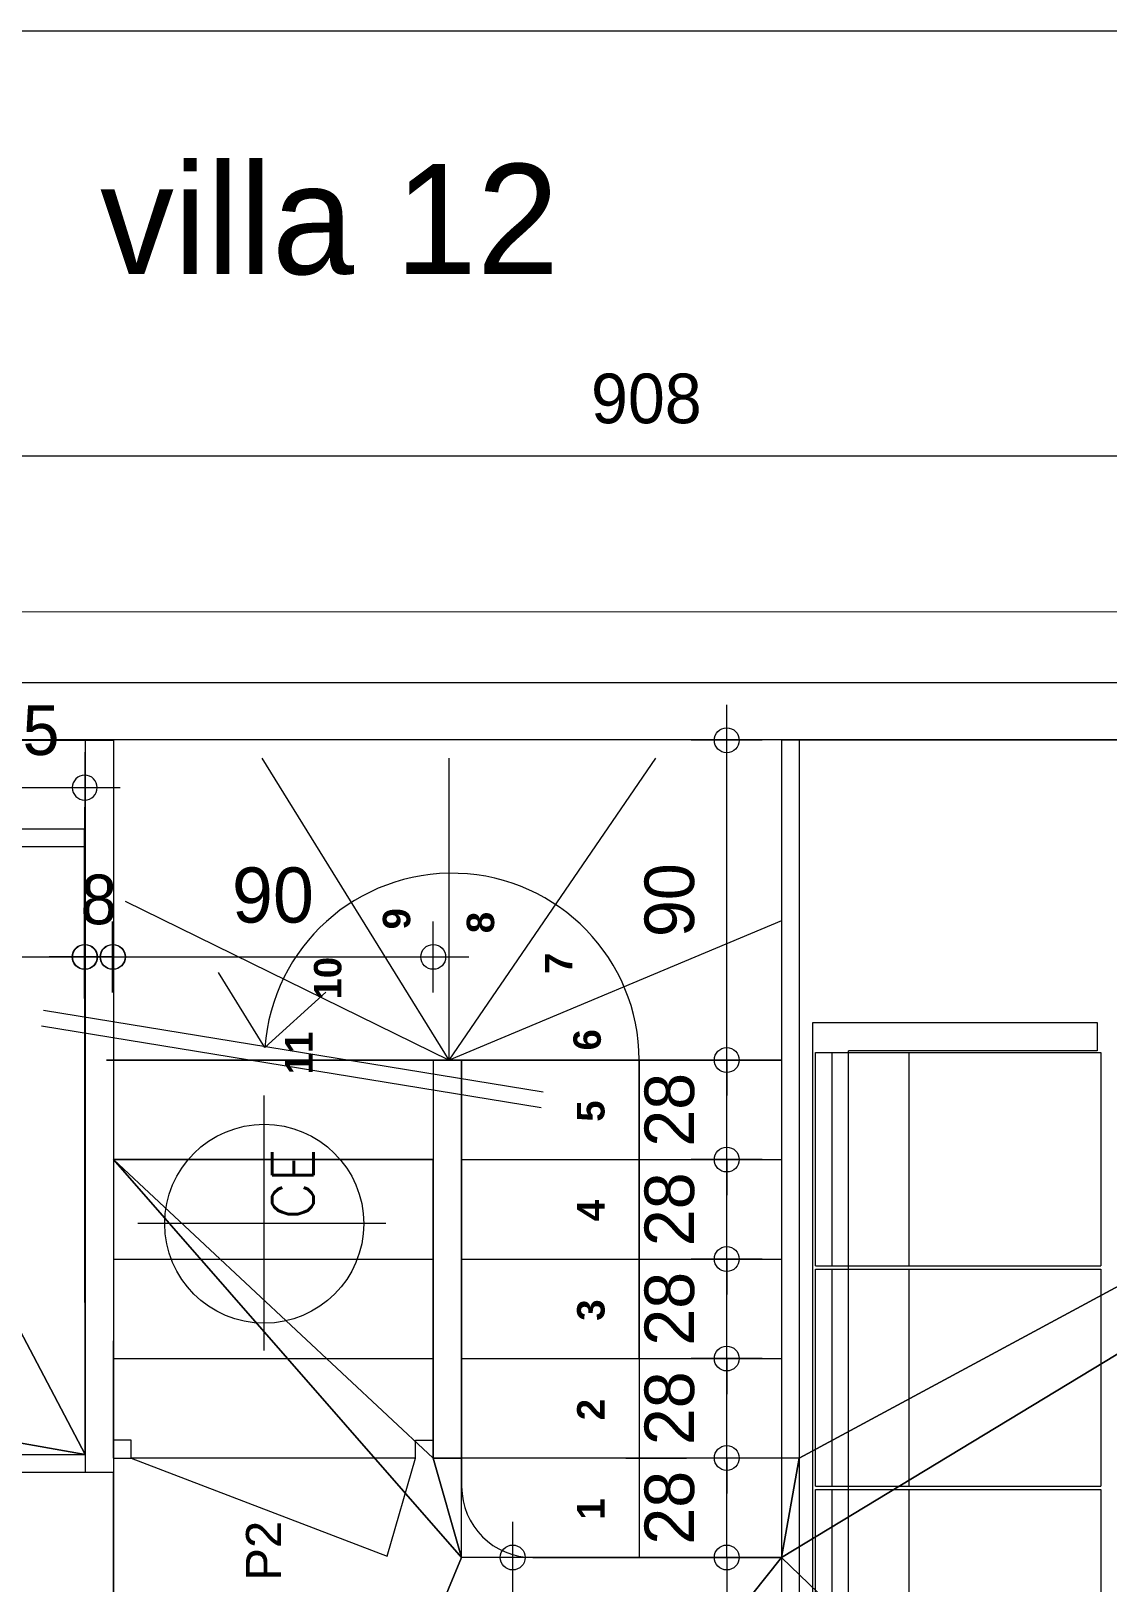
# Model space of a CAD drawing. Header units: metres. Extents: x -30.4 to 29.6, y -50.6 to 0.4.
# Drawn here: x -8.191 to -5.159, y -12.995 to -8.627 of the extents above; entities that cross this region are included whole.
import ezdxf
from ezdxf.enums import TextEntityAlignment as Align
from ezdxf.lldxf.tags import DXFTag

# ---------------------------------------------------------------- set-up
doc = ezdxf.new("R2010")
doc.units = ezdxf.units.M
doc.header["$MEASUREMENT"] = 0
doc.layers.add('Calque commun', color=7, linetype='Continuous')
doc.layers.add('Textes', color=7, linetype='Continuous')
doc.styles.add('Arial12', font='arialbd.ttf', dxfattribs={"height": 0.077267})
doc.styles.add('Arial4', font='arial.ttf', dxfattribs={"height": 0.098961})
doc.styles.add('Century Gothic', font='GOTHIC.TTF', dxfattribs={"height": 0.139636})
doc.styles.add('Century Gothic Gras', font='txt.shx', dxfattribs={"height": 0.116336})
doc.styles.add('Century Gothic12', font='GOTHIC.TTF', dxfattribs={"height": 0.310302})
doc.styles.add('Century Gothic19', font='GOTHIC.TTF', dxfattribs={"height": 0.155151})
tags = doc.linetypes.add('DASHDOT2', pattern=[0.5, 0.25, -0.125, 0, -0.125]).pattern_tags.tags
tags[10:11] = [DXFTag(74, 4), DXFTag(75, 0), DXFTag(340, '0'), DXFTag(46, 1.0), DXFTag(50, 0.0), DXFTag(44, 0.0), DXFTag(45, 0.0)]
tags[8:9] = [DXFTag(74, 4), DXFTag(75, 0), DXFTag(340, '0'), DXFTag(46, 1.0), DXFTag(50, 0.0), DXFTag(44, 0.0), DXFTag(45, 0.0)]
tags[6:7] = [DXFTag(74, 4), DXFTag(75, 0), DXFTag(340, '0'), DXFTag(46, 1.0), DXFTag(50, 0.0), DXFTag(44, 0.0), DXFTag(45, 0.0)]
tags[4:5] = [DXFTag(74, 4), DXFTag(75, 0), DXFTag(340, '0'), DXFTag(46, 1.0), DXFTag(50, 0.0), DXFTag(44, 0.0), DXFTag(45, 0.0)]
tags = doc.linetypes.add('DOT2', pattern=[0.125, 0, -0.125]).pattern_tags.tags
tags[6:7] = [DXFTag(74, 4), DXFTag(75, 0), DXFTag(340, '0'), DXFTag(46, 1.0), DXFTag(50, 0.0), DXFTag(44, 0.0), DXFTag(45, 0.0)]
tags[4:5] = [DXFTag(74, 4), DXFTag(75, 0), DXFTag(340, '0'), DXFTag(46, 1.0), DXFTag(50, 0.0), DXFTag(44, 0.0), DXFTag(45, 0.0)]
tags = doc.linetypes.add('HIDDEN', pattern=[0.375, 0.25, -0.125]).pattern_tags.tags
tags[6:7] = [DXFTag(74, 4), DXFTag(75, 0), DXFTag(340, '0'), DXFTag(46, 1.0), DXFTag(50, 0.0), DXFTag(44, 0.0), DXFTag(45, 0.0)]
tags[4:5] = [DXFTag(74, 4), DXFTag(75, 0), DXFTag(340, '0'), DXFTag(46, 1.0), DXFTag(50, 0.0), DXFTag(44, 0.0), DXFTag(45, 0.0)]
tags = doc.linetypes.add('HIDDEN2', pattern=[0.1875, 0.125, -0.0625]).pattern_tags.tags
tags[6:7] = [DXFTag(74, 4), DXFTag(75, 0), DXFTag(340, '0'), DXFTag(46, 1.0), DXFTag(50, 0.0), DXFTag(44, 0.0), DXFTag(45, 0.0)]
tags[4:5] = [DXFTag(74, 4), DXFTag(75, 0), DXFTag(340, '0'), DXFTag(46, 1.0), DXFTag(50, 0.0), DXFTag(44, 0.0), DXFTag(45, 0.0)]
tags = doc.linetypes.add('HIDDENX2', pattern=[0.75, 0.5, -0.25]).pattern_tags.tags
tags[6:7] = [DXFTag(74, 4), DXFTag(75, 0), DXFTag(340, '0'), DXFTag(46, 1.0), DXFTag(50, 0.0), DXFTag(44, 0.0), DXFTag(45, 0.0)]
tags[4:5] = [DXFTag(74, 4), DXFTag(75, 0), DXFTag(340, '0'), DXFTag(46, 1.0), DXFTag(50, 0.0), DXFTag(44, 0.0), DXFTag(45, 0.0)]

# ---------------------------------------------------------------- blocks, each defined once
blk = doc.blocks.new('DimLine34477')
at = {"layer": 'Calque commun', "color": 5, "linetype": 'Continuous', "lineweight": 9}
blk.add_line((-10.9988, -9.8232), (-1.9189, -9.8232), dxfattribs=at)
at = {"layer": 'Calque commun', "color": 5, "linetype": 'Continuous', "lineweight": 9, "style": 'Century Gothic'}
blk.add_text('908', height=0.13964, rotation=0, dxfattribs=at).set_placement((-6.4588, -9.7732), align=Align.BOTTOM_CENTER)
blk = doc.blocks.new('Block47990')
at = {"layer": 'Calque commun', "color": 7, "linetype": 'Continuous', "lineweight": 18}
for p, q in [((-10.9988, -10.2605), (-1.9189, -10.2625)), ((-10.7988, -10.4605), (-2.1189, -10.4625))]:
    blk.add_line(p, q, dxfattribs=at)
at = {"layer": 'Calque commun', "color": 7, "linetype": 'Continuous', "lineweight": 9}
blk.add_line((-10.6388, -10.6205), (-2.2789, -10.6225), dxfattribs=at)
blk = doc.blocks.new('ce3')
at = {"layer": 'Calque commun', "color": 6, "linetype": 'Continuous', "lineweight": 9}
for p, q in [((0.0007, 0.3427), (0.0007, -0.3562)), ((-0.3566, -0.0007), (0.3605, -0.0007))]:
    blk.add_line(p, q, dxfattribs=at)
blk.add_arc((0, 0), 0.28, 0, 359.9994, dxfattribs=at)
at = {"layer": 'Calque commun', "color": 6, "linetype": 'ByBlock', "lineweight": -2, "style": 'Century Gothic Gras'}
blk.add_text('CE', height=0.11634, rotation=359.9993, dxfattribs=at).set_placement((0.0123, -0.0123), align=Align.BOTTOM_LEFT)
blk = doc.blocks.new('sofa3-3')
at = {"layer": 'Calque commun', "color": 8, "linetype": 'ByBlock', "lineweight": 9}
for p, q in [((0, 0), (0, -0.8)), ((2, 0), (0, 0)), ((2, 0), (2, 0)), ((2, 0), (2, 0)), ((2, 0), (2, 0)), ((2, 0), (2, 0)), ((2, -0.8), (2, 0)), ((0.685, -0.0067), (0.085, -0.0067)), ((0.085, -0.0067), (0.085, -0.1)), ((0.685, -0.0067), (0.685, -0.1)), ((1.305, -0.0067), (0.695, -0.0067)), ((0.695, -0.0067), (0.695, -0.1)), ((1.305, -0.0067), (1.305, -0.1)), ((1.915, -0.0067), (1.315, -0.0067)), ((1.315, -0.0067), (1.315, -0.1)), ((1.915, -0.0067), (1.915, -0.1)), ((0.685, -0.054), (0.085, -0.054)), ((1.305, -0.054), (0.695, -0.054)), ((1.915, -0.054), (1.315, -0.054)), ((0.08, -0.1), (0.08, -0.1)), ((0.08, -0.1), (0.08, -0.1)), ((0.08, -0.1), (0.08, -0.1)), ((0.08, -0.1), (0.08, -0.1)), ((0.085, -0.1), (0.08, -0.1)), ((0.08, -0.74), (0.08, -0.1)), ((0.685, -0.1), (0.085, -0.1)), ((0.085, -0.1), (0.085, -0.14)), ((0.085, -0.11), (0.085, -0.11)), ((0.085, -0.11), (0.085, -0.11)), ((0.695, -0.1), (0.685, -0.1)), ((0.685, -0.1), (0.685, -0.14)), ((0.685, -0.11), (0.685, -0.11)), ((0.685, -0.11), (0.685, -0.11)), ((1.305, -0.1), (0.695, -0.1)), ((0.695, -0.1), (0.695, -0.14)), ((0.695, -0.11), (0.695, -0.11)), ((0.695, -0.11), (0.695, -0.11)), ((1.315, -0.1), (1.305, -0.1)), ((1.305, -0.1), (1.305, -0.14)), ((1.305, -0.11), (1.305, -0.11)), ((1.305, -0.11), (1.305, -0.11)), ((1.915, -0.1), (1.315, -0.1)), ((1.315, -0.1), (1.315, -0.14)), ((1.315, -0.11), (1.315, -0.11)), ((1.315, -0.11), (1.315, -0.11)), ((1.92, -0.1), (1.915, -0.1)), ((1.915, -0.1), (1.915, -0.14)), ((1.915, -0.11), (1.915, -0.11)), ((1.915, -0.11), (1.915, -0.11)), ((1.92, -0.1), (1.92, -0.1)), ((1.92, -0.1), (1.92, -0.1)), ((1.92, -0.1), (1.92, -0.1)), ((1.92, -0.1), (1.92, -0.1)), ((1.92, -0.1), (1.92, -0.74)), ((0.085, -0.14), (0.085, -0.81)), ((0.685, -0.14), (0.685, -0.81)), ((0.695, -0.14), (0.695, -0.81)), ((1.305, -0.14), (1.305, -0.81)), ((1.315, -0.14), (1.315, -0.81)), ((1.915, -0.14), (1.915, -0.81)), ((0.085, -0.27), (0.685, -0.27)), ((0.695, -0.27), (1.305, -0.27)), ((1.315, -0.27), (1.915, -0.27)), ((0.08, -0.76), (0.08, -0.74)), ((1.92, -0.74), (1.92, -0.76)), ((0.08, -0.8), (0.08, -0.76)), ((1.92, -0.76), (1.92, -0.8)), ((0, -0.8), (0, -0.8)), ((0, -0.8), (0, -0.8)), ((0, -0.8), (0.08, -0.8)), ((0.08, -0.8), (0.08, -0.8)), ((0.08, -0.8), (0.08, -0.8)), ((0.085, -0.81), (0.085, -0.81)), ((0.085, -0.81), (0.085, -0.81)), ((0.085, -0.81), (0.685, -0.81)), ((0.685, -0.81), (0.685, -0.81)), ((0.685, -0.81), (0.685, -0.81)), ((0.695, -0.81), (0.695, -0.81)), ((0.695, -0.81), (0.695, -0.81)), ((0.695, -0.81), (1.305, -0.81)), ((1.305, -0.81), (1.305, -0.81)), ((1.305, -0.81), (1.305, -0.81)), ((1.315, -0.81), (1.315, -0.81)), ((1.315, -0.81), (1.315, -0.81)), ((1.315, -0.81), (1.915, -0.81)), ((1.915, -0.81), (1.915, -0.81)), ((1.915, -0.81), (1.915, -0.81)), ((1.92, -0.8), (1.92, -0.8)), ((1.92, -0.8), (1.92, -0.8)), ((1.92, -0.8), (2, -0.8))]:
    blk.add_line(p, q, dxfattribs=at)
blk = doc.blocks.new('xmodule 12-3')
at = {"layer": 'Calque commun', "color": 5, "linetype": 'Continuous', "lineweight": 9}
blk.add_arc((0, 0), 0.5, 0, 359.99941, dxfattribs=at)
blk = doc.blocks.new('xmodule 12-4')
at = {"layer": 'Calque commun', "color": 5, "linetype": 'Continuous', "lineweight": 9}
blk.add_arc((0, 0), 0.5, 0, 359.99941, dxfattribs=at)
blk = doc.blocks.new('DimLine53356-3')
at = {"layer": 'Calque commun', "color": 5, "linetype": 'Continuous', "lineweight": 9}
for p, q in [((-6.2324, -10.4617), (-6.2324, -10.3617)), ((-6.1324, -10.4617), (-6.3324, -10.4617)), ((-6.2324, -11.3617), (-6.2324, -10.4617)), ((-6.1324, -11.3617), (-6.3324, -11.3617)), ((-6.2324, -11.3617), (-6.2324, -11.4617))]:
    blk.add_line(p, q, dxfattribs=at)
at = {"layer": 'Calque commun', "color": 5, "linetype": 'Continuous', "lineweight": 9, "extrusion": (0, 0, -1), "xscale": -0.07000000029802322, "yscale": -0.07000000029802322, "zscale": -0.07000000029802322, "rotation": 90.00000000000001}
for name, p in [('xmodule 12-4', (6.2324, -10.4617)), ('xmodule 12-3', (6.2324, -11.3617))]:
    blk.add_blockref(name, p, dxfattribs=at)
at = {"layer": 'Calque commun', "color": 5, "linetype": 'Continuous', "lineweight": 9, "style": 'Century Gothic'}
blk.add_text('90', height=0.13964, rotation=90, dxfattribs=at).set_placement((-6.2824, -10.9117), align=Align.BOTTOM_CENTER)
blk = doc.blocks.new('xmodule 12-5')
at = {"layer": 'Calque commun', "color": 5, "linetype": 'Continuous', "lineweight": 9}
blk.add_arc((0, 0), 0.5, 0, 359.99941, dxfattribs=at)
blk = doc.blocks.new('xmodule 12-6')
at = {"layer": 'Calque commun', "color": 5, "linetype": 'Continuous', "lineweight": 9}
blk.add_arc((0, 0), 0.5, 0, 359.99941, dxfattribs=at)
blk = doc.blocks.new('DimLine53364-3')
at = {"layer": 'Calque commun', "color": 5, "linetype": 'Continuous', "lineweight": 9}
for p, q in [((-6.2324, -11.3617), (-6.2324, -11.2617)), ((-6.1324, -11.3617), (-6.3324, -11.3617)), ((-6.2324, -11.6417), (-6.2324, -11.3617)), ((-6.1324, -11.6417), (-6.3324, -11.6417)), ((-6.2324, -11.6417), (-6.2324, -11.7417))]:
    blk.add_line(p, q, dxfattribs=at)
at = {"layer": 'Calque commun', "color": 5, "linetype": 'Continuous', "lineweight": 9, "extrusion": (0, 0, -1), "xscale": -0.07000000029802322, "yscale": -0.07000000029802322, "zscale": -0.07000000029802322, "rotation": 90.00000000000001}
for name, p in [('xmodule 12-6', (6.2324, -11.3617)), ('xmodule 12-5', (6.2324, -11.6417))]:
    blk.add_blockref(name, p, dxfattribs=at)
at = {"layer": 'Calque commun', "color": 5, "linetype": 'Continuous', "lineweight": 9, "style": 'Century Gothic'}
blk.add_text('28', height=0.13964, rotation=90, dxfattribs=at).set_placement((-6.2824, -11.5017), align=Align.BOTTOM_CENTER)
blk = doc.blocks.new('xmodule 12-7')
at = {"layer": 'Calque commun', "color": 5, "linetype": 'Continuous', "lineweight": 9}
blk.add_arc((0, 0), 0.5, 0, 359.99941, dxfattribs=at)
blk = doc.blocks.new('xmodule 12-8')
at = {"layer": 'Calque commun', "color": 5, "linetype": 'Continuous', "lineweight": 9}
blk.add_arc((0, 0), 0.5, 0, 359.99941, dxfattribs=at)
blk = doc.blocks.new('DimLine53372-3')
at = {"layer": 'Calque commun', "color": 5, "linetype": 'Continuous', "lineweight": 9}
for p, q in [((-6.2324, -11.6417), (-6.2324, -11.5417)), ((-6.1324, -11.6417), (-6.3324, -11.6417)), ((-6.2324, -11.9217), (-6.2324, -11.6417)), ((-6.1324, -11.9217), (-6.3324, -11.9217)), ((-6.2324, -11.9217), (-6.2324, -12.0217))]:
    blk.add_line(p, q, dxfattribs=at)
at = {"layer": 'Calque commun', "color": 5, "linetype": 'Continuous', "lineweight": 9, "extrusion": (0, 0, -1), "xscale": -0.07000000029802322, "yscale": -0.07000000029802322, "zscale": -0.07000000029802322, "rotation": 90.00000000000001}
for name, p in [('xmodule 12-8', (6.2324, -11.6417)), ('xmodule 12-7', (6.2324, -11.9217))]:
    blk.add_blockref(name, p, dxfattribs=at)
at = {"layer": 'Calque commun', "color": 5, "linetype": 'Continuous', "lineweight": 9, "style": 'Century Gothic'}
blk.add_text('28', height=0.13964, rotation=90, dxfattribs=at).set_placement((-6.2824, -11.7817), align=Align.BOTTOM_CENTER)
blk = doc.blocks.new('xmodule 12-9')
at = {"layer": 'Calque commun', "color": 5, "linetype": 'Continuous', "lineweight": 9}
blk.add_arc((0, 0), 0.5, 0, 359.99941, dxfattribs=at)
blk = doc.blocks.new('xmodule 12-10')
at = {"layer": 'Calque commun', "color": 5, "linetype": 'Continuous', "lineweight": 9}
blk.add_arc((0, 0), 0.5, 0, 359.99941, dxfattribs=at)
blk = doc.blocks.new('DimLine53380-3')
at = {"layer": 'Calque commun', "color": 5, "linetype": 'Continuous', "lineweight": 9}
for p, q in [((-6.2324, -11.9217), (-6.2324, -11.8217)), ((-6.1324, -11.9217), (-6.3324, -11.9217)), ((-6.2324, -12.2017), (-6.2324, -11.9217)), ((-6.1324, -12.2017), (-6.3324, -12.2017)), ((-6.2324, -12.2017), (-6.2324, -12.3017))]:
    blk.add_line(p, q, dxfattribs=at)
at = {"layer": 'Calque commun', "color": 5, "linetype": 'Continuous', "lineweight": 9, "extrusion": (0, 0, -1), "xscale": -0.07000000029802322, "yscale": -0.07000000029802322, "zscale": -0.07000000029802322, "rotation": 90.00000000000001}
for name, p in [('xmodule 12-10', (6.2324, -11.9217)), ('xmodule 12-9', (6.2324, -12.2017))]:
    blk.add_blockref(name, p, dxfattribs=at)
at = {"layer": 'Calque commun', "color": 5, "linetype": 'Continuous', "lineweight": 9, "style": 'Century Gothic'}
blk.add_text('28', height=0.13964, rotation=90, dxfattribs=at).set_placement((-6.2824, -12.0617), align=Align.BOTTOM_CENTER)
blk = doc.blocks.new('xmodule 12-11')
at = {"layer": 'Calque commun', "color": 5, "linetype": 'Continuous', "lineweight": 9}
blk.add_arc((0, 0), 0.5, 0, 359.99941, dxfattribs=at)
blk = doc.blocks.new('xmodule 12-12')
at = {"layer": 'Calque commun', "color": 5, "linetype": 'Continuous', "lineweight": 9}
blk.add_arc((0, 0), 0.5, 0, 359.99941, dxfattribs=at)
blk = doc.blocks.new('DimLine53388-3')
at = {"layer": 'Calque commun', "color": 5, "linetype": 'Continuous', "lineweight": 9}
for p, q in [((-6.835, -12.7617), (-6.835, -12.6617)), ((-6.735, -12.7617), (-6.935, -12.7617)), ((-6.8353, -16.4217), (-6.835, -12.7617)), ((-6.9353, -16.4217), (-6.7353, -16.4217)), ((-6.8353, -16.4217), (-6.8353, -16.5217))]:
    blk.add_line(p, q, dxfattribs=at)
at = {"layer": 'Calque commun', "color": 5, "linetype": 'Continuous', "lineweight": 9, "extrusion": (0, 0, -1), "xscale": -0.0700000005205329, "yscale": -0.0700000005205329, "zscale": -0.07000000029802322, "rotation": 90.00456838874398}
for name, p in [('xmodule 12-12', (6.835, -12.7617)), ('xmodule 12-11', (6.8353, -16.4217))]:
    blk.add_blockref(name, p, dxfattribs=at)
at = {"layer": 'Calque commun', "color": 5, "linetype": 'Continuous', "lineweight": 9, "style": 'Century Gothic'}
blk.add_text('366', height=0.13964, rotation=89.9954, dxfattribs=at).set_placement((-6.8851, -14.5917), align=Align.BOTTOM_CENTER)
blk = doc.blocks.new('xmodule 12-33')
at = {"layer": 'Calque commun', "color": 5, "linetype": 'Continuous', "lineweight": 9}
blk.add_arc((0, 0), 0.5, 0, 359.99941, dxfattribs=at)
blk = doc.blocks.new('xmodule 12-34')
at = {"layer": 'Calque commun', "color": 5, "linetype": 'Continuous', "lineweight": 9}
blk.add_arc((0, 0), 0.5, 0, 359.99941, dxfattribs=at)
blk = doc.blocks.new('DimLine53484-3')
at = {"layer": 'Calque commun', "color": 5, "linetype": 'Continuous', "lineweight": 9}
for p, q in [((-8.9388, -10.9713), (-8.9388, -11.1713)), ((-8.0388, -10.9713), (-8.0388, -11.1713)), ((-8.9388, -11.0713), (-9.0388, -11.0713)), ((-8.9388, -11.0713), (-8.0388, -11.0713)), ((-8.0388, -11.0713), (-7.9388, -11.0713))]:
    blk.add_line(p, q, dxfattribs=at)
at = {"layer": 'Calque commun', "color": 5, "linetype": 'Continuous', "lineweight": 9, "extrusion": (0, 0, -1), "xscale": -0.07000000029802322, "yscale": -0.07000000029802322, "zscale": -0.07000000029802322, "rotation": -180}
for name, p in [('xmodule 12-33', (8.9388, -11.0713)), ('xmodule 12-34', (8.0388, -11.0713))]:
    blk.add_blockref(name, p, dxfattribs=at)
at = {"layer": 'Calque commun', "color": 5, "linetype": 'Continuous', "lineweight": 9, "style": 'Century Gothic'}
blk.add_text('90', height=0.13964, dxfattribs=at).set_placement((-8.4888, -11.0213), align=Align.BOTTOM_CENTER)
blk = doc.blocks.new('xmodule 12-39')
at = {"layer": 'Calque commun', "color": 5, "linetype": 'Continuous', "lineweight": 9}
blk.add_arc((0, 0), 0.5, 0, 359.99941, dxfattribs=at)
blk = doc.blocks.new('xmodule 12-40')
at = {"layer": 'Calque commun', "color": 5, "linetype": 'Continuous', "lineweight": 9}
blk.add_arc((0, 0), 0.5, 0, 359.99941, dxfattribs=at)
blk = doc.blocks.new('DimLine53966-2')
at = {"layer": 'Calque commun', "color": 5, "linetype": 'Continuous', "lineweight": 9}
for p, q in [((-7.9614, -11.1713), (-7.9614, -10.9713)), ((-7.0588, -11.1713), (-7.0588, -10.9713)), ((-7.9614, -11.0713), (-8.0614, -11.0713)), ((-7.9614, -11.0713), (-7.0588, -11.0713)), ((-7.0588, -11.0713), (-6.9588, -11.0713))]:
    blk.add_line(p, q, dxfattribs=at)
at = {"layer": 'Calque commun', "color": 5, "linetype": 'Continuous', "lineweight": 9, "extrusion": (0, 0, -1), "xscale": -0.07000000029802322, "yscale": -0.07000000029802322, "zscale": -0.07000000029802322, "rotation": -180}
for name, p in [('xmodule 12-39', (7.9614, -11.0713)), ('xmodule 12-40', (7.0588, -11.0713))]:
    blk.add_blockref(name, p, dxfattribs=at)
at = {"layer": 'Calque commun', "color": 5, "linetype": 'Continuous', "lineweight": 9, "style": 'Century Gothic19'}
blk.add_text('90', height=0.15515, dxfattribs=at).set_placement((-7.5101, -11.0213), align=Align.BOTTOM_CENTER)
blk = doc.blocks.new('xmodule 12-45')
at = {"layer": 'Calque commun', "color": 5, "linetype": 'Continuous', "lineweight": 9}
blk.add_arc((0, 0), 0.5, 0, 359.99941, dxfattribs=at)
blk = doc.blocks.new('xmodule 12-46')
at = {"layer": 'Calque commun', "color": 5, "linetype": 'Continuous', "lineweight": 9}
blk.add_arc((0, 0), 0.5, 0, 359.99941, dxfattribs=at)
blk = doc.blocks.new('DimLine55987-3')
at = {"layer": 'Calque commun', "color": 5, "linetype": 'Continuous', "lineweight": 9}
for p, q in [((-6.2324, -12.2017), (-6.2324, -12.1017)), ((-6.1324, -12.2017), (-6.3324, -12.2017)), ((-6.2324, -12.4817), (-6.2324, -12.2017)), ((-6.1324, -12.4817), (-6.3324, -12.4817)), ((-6.2324, -12.4817), (-6.2324, -12.5817))]:
    blk.add_line(p, q, dxfattribs=at)
at = {"layer": 'Calque commun', "color": 5, "linetype": 'Continuous', "lineweight": 9, "extrusion": (0, 0, -1), "xscale": -0.07000000029802322, "yscale": -0.07000000029802322, "zscale": -0.07000000029802322, "rotation": 90.00000000000001}
for name, p in [('xmodule 12-46', (6.2324, -12.2017)), ('xmodule 12-45', (6.2324, -12.4817))]:
    blk.add_blockref(name, p, dxfattribs=at)
at = {"layer": 'Calque commun', "color": 5, "linetype": 'Continuous', "lineweight": 9, "style": 'Century Gothic'}
blk.add_text('28', height=0.13964, rotation=90, dxfattribs=at).set_placement((-6.2824, -12.3417), align=Align.BOTTOM_CENTER)
blk = doc.blocks.new('xmodule 12-47')
at = {"layer": 'Calque commun', "color": 5, "linetype": 'Continuous', "lineweight": 9}
blk.add_arc((0, 0), 0.5, 0, 359.99941, dxfattribs=at)
blk = doc.blocks.new('xmodule 12-48')
at = {"layer": 'Calque commun', "color": 5, "linetype": 'Continuous', "lineweight": 9}
blk.add_arc((0, 0), 0.5, 0, 359.99941, dxfattribs=at)
blk = doc.blocks.new('DimLine55995-3')
at = {"layer": 'Calque commun', "color": 5, "linetype": 'Continuous', "lineweight": 9}
for p, q in [((-6.2324, -12.4817), (-6.2324, -12.3817)), ((-6.1324, -12.4817), (-6.3324, -12.4817)), ((-6.2324, -12.7617), (-6.2324, -12.4817)), ((-6.1324, -12.7617), (-6.3324, -12.7617)), ((-6.2324, -12.7617), (-6.2324, -12.8617))]:
    blk.add_line(p, q, dxfattribs=at)
at = {"layer": 'Calque commun', "color": 5, "linetype": 'Continuous', "lineweight": 9, "extrusion": (0, 0, -1), "xscale": -0.07000000029802322, "yscale": -0.07000000029802322, "zscale": -0.07000000029802322, "rotation": 90.00000000000001}
for name, p in [('xmodule 12-48', (6.2324, -12.4817)), ('xmodule 12-47', (6.2324, -12.7617))]:
    blk.add_blockref(name, p, dxfattribs=at)
at = {"layer": 'Calque commun', "color": 5, "linetype": 'Continuous', "lineweight": 9, "style": 'Century Gothic'}
blk.add_text('28', height=0.13964, rotation=90, dxfattribs=at).set_placement((-6.2824, -12.6217), align=Align.BOTTOM_CENTER)
blk = doc.blocks.new('xmodule 12-49')
at = {"layer": 'Calque commun', "color": 5, "linetype": 'Continuous', "lineweight": 9}
blk.add_arc((0, 0), 0.5, 0, 359.99941, dxfattribs=at)
blk = doc.blocks.new('xmodule 12-50')
at = {"layer": 'Calque commun', "color": 5, "linetype": 'Continuous', "lineweight": 9}
blk.add_arc((0, 0), 0.5, 0, 359.99941, dxfattribs=at)
blk = doc.blocks.new('DimLine59627-3')
at = {"layer": 'Calque commun', "color": 5, "linetype": 'Continuous', "lineweight": 9}
for p, q in [((-8.0404, -10.9713), (-8.0404, -11.1713)), ((-7.9604, -10.9713), (-7.9604, -11.1713)), ((-8.0404, -11.0713), (-8.1404, -11.0712)), ((-8.0404, -11.0713), (-7.9604, -11.0713)), ((-7.9604, -11.0713), (-7.8604, -11.0713))]:
    blk.add_line(p, q, dxfattribs=at)
at = {"layer": 'Calque commun', "color": 5, "linetype": 'Continuous', "lineweight": 9, "extrusion": (0, 0, -1), "xscale": -0.07000000029802322, "yscale": -0.07000000029802322, "zscale": -0.07000000029802322, "rotation": -180}
for name, p in [('xmodule 12-49', (8.0404, -11.0713)), ('xmodule 12-50', (7.9604, -11.0713))]:
    blk.add_blockref(name, p, dxfattribs=at)
at = {"layer": 'Calque commun', "color": 5, "linetype": 'Continuous', "lineweight": 9, "style": 'Century Gothic'}
blk.add_text('8', height=0.1396, rotation=359.9986, dxfattribs=at).set_placement((-8.0004, -11.0213), align=Align.BOTTOM_CENTER)
blk = doc.blocks.new('xmodule 12-75')
at = {"layer": 'Calque commun', "color": 5, "linetype": 'Continuous', "lineweight": 9}
blk.add_arc((0, 0), 0.5, 0, 359.99941, dxfattribs=at)
blk = doc.blocks.new('xmodule 12-76')
at = {"layer": 'Calque commun', "color": 5, "linetype": 'Continuous', "lineweight": 9}
blk.add_arc((0, 0), 0.5, 0, 359.99941, dxfattribs=at)
blk = doc.blocks.new('DimLine62481')
at = {"layer": 'Calque commun', "color": 5, "linetype": 'Continuous', "lineweight": 9}
for p, q in [((-8.3902, -10.495), (-8.3902, -10.695)), ((-8.0398, -10.495), (-8.0398, -10.695)), ((-8.3902, -10.595), (-8.4902, -10.595)), ((-8.3902, -10.595), (-8.0398, -10.595)), ((-8.0398, -10.595), (-7.9398, -10.595))]:
    blk.add_line(p, q, dxfattribs=at)
at = {"layer": 'Calque commun', "color": 5, "linetype": 'Continuous', "lineweight": 9, "xscale": 0.07000000029802322, "yscale": 0.07000000029802322, "zscale": 0.07000000029802322}
for name, p in [('xmodule 12-75', (-8.3902, -10.595)), ('xmodule 12-76', (-8.0398, -10.595))]:
    blk.add_blockref(name, p, dxfattribs=at)
at = {"layer": 'Calque commun', "color": 5, "linetype": 'Continuous', "lineweight": 9, "style": 'Century Gothic'}
blk.add_text('35', height=0.13964, dxfattribs=at).set_placement((-8.215, -10.545), align=Align.BOTTOM_CENTER)
blk = doc.blocks.new('xmodule 12-79')
at = {"layer": 'Calque commun', "color": 7, "linetype": 'Continuous', "lineweight": 18}
for p, q in [((-8.0388, -10.4618), (-8.0388, -12.5217)), ((-8.0388, -10.4618), (-7.9588, -10.4618)), ((-7.9588, -10.4618), (-7.9588, -12.5217)), ((-7.0588, -11.3617), (-7.0588, -12.4817)), ((-7.0588, -11.3617), (-6.9788, -11.3617)), ((-6.9788, -11.3617), (-6.9788, -12.4817)), ((-7.0588, -12.4817), (-6.9788, -12.4817)), ((-8.0388, -12.5217), (-7.9588, -12.5217))]:
    blk.add_line(p, q, dxfattribs=at)
at = {"layer": 'Calque commun', "color": 7, "linetype": 'Continuous', "lineweight": 9}
for p, q in [((-6.0788, -10.4617), (-6.0788, -13.0733)), ((-6.0288, -10.4617), (-6.0788, -10.4617)), ((-6.0288, -10.4617), (-6.0288, -13.0733)), ((-7.0138, -11.3617), (-7.5406, -10.5118)), ((-7.0138, -11.3617), (-6.4321, -10.5118)), ((-7.0138, -11.3617), (-7.0138, -10.5118)), ((-7.9262, -10.9143), (-7.0138, -11.3617)), ((-6.0788, -10.9703), (-7.0138, -11.3617)), ((-7.5325, -11.3268), (-7.6636, -11.1149)), ((-7.5325, -11.3268), (-7.3608, -11.1708)), ((-7.3608, -11.1708), (-7.5325, -11.3268)), ((-6.9788, -11.3617), (-7.0588, -11.3617)), ((-7.0588, -11.3617), (-7.0588, -12.4817)), ((-6.0788, -11.3617), (-6.9788, -11.3617)), ((-6.9788, -11.3617), (-6.0788, -11.3617)), ((-6.9788, -12.4817), (-6.9788, -11.3617)), ((-6.9788, -12.4817), (-6.9788, -11.3617)), ((-6.4788, -12.2017), (-6.4788, -11.3617)), ((-6.9788, -11.6417), (-6.0788, -11.6417)), ((-6.9788, -11.6417), (-6.9788, -11.6417)), ((-6.9788, -11.9217), (-6.0788, -11.9217)), ((-6.9788, -11.9217), (-6.9788, -11.9217)), ((-6.9788, -12.2017), (-6.0788, -12.2017)), ((-6.9788, -12.2017), (-6.9788, -12.2017)), ((-6.4788, -12.2017), (-6.4788, -12.7617)), ((-7.9088, -12.4317), (-7.9588, -12.4317)), ((-7.9588, -12.4317), (-7.9588, -12.4817)), ((-7.9088, -12.4817), (-7.9088, -12.4317)), ((-7.1088, -12.4817), (-7.1088, -12.4317)), ((-7.1088, -12.4317), (-7.0588, -12.4317)), ((-7.9588, -12.4817), (-7.9088, -12.4817)), ((-7.9088, -12.4817), (-7.1883, -12.758)), ((-7.1883, -12.758), (-7.1088, -12.4817)), ((-7.0588, -12.4817), (-6.9788, -12.4817)), ((-6.9788, -12.4817), (-6.9788, -12.5617)), ((-6.0288, -12.4817), (-6.9788, -12.4817)), ((-6.5163, -12.4817), (-6.3455, -12.4817)), ((-6.3455, -12.4817), (-6.4309, -12.4817)), ((-6.7788, -12.7617), (-6.0788, -12.7617))]:
    blk.add_line(p, q, dxfattribs=at)
at = {"layer": 'Calque commun', "color": 15, "linetype": 'Continuous', "lineweight": 18}
for p, q in [((-8.0408, -10.7117), (-8.8888, -10.7117)), ((-8.0408, -10.7617), (-8.0408, -10.7117)), ((-8.0408, -10.7617), (-8.9388, -10.7617)), ((-8.9438, -12.4717), (-8.0388, -12.4717)), ((-8.9438, -12.5217), (-7.9888, -12.5217))]:
    blk.add_line(p, q, dxfattribs=at)
at = {"layer": 'Calque commun', "color": 7, "linetype": 'DASHDOT2', "lineweight": 9}
for p, q in [((-6.7496, -11.4519), (-8.1561, -11.2221)), ((-6.7551, -11.4958), (-8.1616, -11.2661))]:
    blk.add_line(p, q, dxfattribs=at)
at = {"layer": 'Calque commun', "color": 7, "linetype": 'HIDDEN2', "lineweight": 9}
for p, q in [((-6.9788, -11.3617), (-7.9788, -11.3617)), ((-7.9788, -11.3617), (-6.9788, -11.3617)), ((-7.9788, -11.3617), (-7.0588, -11.3617)), ((-6.9788, -11.3617), (-6.0788, -11.3617)), ((-7.9588, -11.6417), (-7.0588, -11.6417)), ((-7.9588, -11.9217), (-7.0588, -11.9217)), ((-7.9588, -12.4817), (-7.9588, -12.1517)), ((-7.9588, -12.2017), (-7.0588, -12.2017)), ((-7.1088, -12.4817), (-7.9088, -12.4817))]:
    blk.add_line(p, q, dxfattribs=at)
at = {"layer": 'Calque commun', "color": 7, "linetype": 'HIDDENX2', "lineweight": 9}
blk.add_line((-6.4788, -11.3617), (-6.4788, -12.2017), dxfattribs=at)
at = {"layer": 'Calque commun', "color": 7, "linetype": 'HIDDEN', "lineweight": 9}
for p, q in [((-7.9588, -15.0617), (-7.9588, -12.5217)), ((-7.9588, -12.5217), (-7.9588, -12.5217)), ((-7.9588, -12.5217), (-7.9588, -15.1217))]:
    blk.add_line(p, q, dxfattribs=at)
at = {"layer": 'Calque commun', "color": 7, "linetype": 'Continuous', "lineweight": 9}
for centre, radius, start, end in [((-7.0063, -11.3634), 0.5275, 0.1867, 176.0016), ((-6.7788, -12.5617), 0.2, 180, 270)]:
    blk.add_arc(centre, radius, start, end, dxfattribs=at)
at = {"layer": 'Calque commun', "color": 5, "linetype": 'Continuous', "lineweight": 9}
for name in ['DimLine62481', 'DimLine53356-3', 'DimLine53966-2', 'DimLine53484-3', 'DimLine59627-3', 'DimLine53364-3', 'DimLine53372-3', 'DimLine53380-3', 'DimLine55987-3', 'DimLine55995-3', 'DimLine53388-3']:
    blk.add_blockref(name, (0, 0), dxfattribs=at)
at = {"layer": 'Calque commun', "color": 0, "linetype": 'DOT2', "lineweight": -2, "extrusion": (0, 0, -1), "rotation": -90.00000000000001}
blk.add_blockref('sofa3-3', (5.9897, -11.2556), dxfattribs=at)
at = {"layer": 'Calque commun', "color": 0, "linetype": 'ByBlock', "lineweight": -2, "extrusion": (0, 0, -1), "rotation": 90.00000000000001}
blk.add_blockref('ce3', (7.5345, -11.8223), dxfattribs=at)
at = {"layer": 'Calque commun', "color": 5, "linetype": 'ByBlock', "lineweight": -2, "style": 'Arial12'}
for s, height, p in [('9', 0.0773, (-7.1003, -10.9341)), ('8', 0.0773, (-6.864, -10.9447)), ('10', 0.07727, (-7.2942, -11.0713)), ('7', 0.0773, (-6.644, -11.0593)), ('11', 0.07727, (-7.3752, -11.2819)), ('6', 0.0773, (-6.5638, -11.2747)), ('5', 0.0773, (-6.5533, -11.4753)), ('4', 0.0773, (-6.5533, -11.7553)), ('3', 0.0773, (-6.5533, -12.0353)), ('2', 0.0773, (-6.5533, -12.3153)), ('1', 0.0773, (-6.5533, -12.5952))]:
    blk.add_text(s, height=height, rotation=90, dxfattribs=at).set_placement(p, align=Align.BOTTOM_RIGHT)
at = {"layer": 'Textes', "color": 5, "linetype": 'ByBlock', "lineweight": -2, "style": 'Arial4'}
blk.add_text('P2', height=0.09896, rotation=90, dxfattribs=at).set_placement((-7.4573, -12.6583), align=Align.BOTTOM_RIGHT)
at = {"layer": 'Calque commun', "color": 9, "linetype": 'Continuous', "lineweight": 9}
mesh = blk.add_polyface(dxfattribs=at)
corners = [(-8.9388, -10.7617), (-10.6388, -10.4617), (-10.6388, -12.0106), (-8.0388, -12.4717), (-10.6388, -12.4707), (-8.0408, -10.7617), (-8.9388, -10.4618)]
mesh.append_faces([[corners[k] for k in face] for face in [(3, 2, 4)]], dxfattribs={"vtx0": -1, "color": 9})
mesh.append_faces([[corners[k] for k in face] for face in [(3, 0, 2)]], dxfattribs={"vtx0": -1, "vtx1": -1, "vtx2": -1, "color": 9})
mesh.append_faces([[corners[k] for k in face] for face in [(0, 1, 2)]], dxfattribs={"vtx0": -1, "vtx2": -1, "color": 9})
mesh.append_faces([[corners[k] for k in face] for face in [(5, 0, 3)]], dxfattribs={"vtx1": -1, "color": 9})
mesh.append_faces([[corners[k] for k in face] for face in [(0, 6, 1)]], dxfattribs={"vtx2": -1, "color": 9})
mesh = blk.add_polyface(dxfattribs=at)
corners = [(-7.9588, -15.1217), (-10.6388, -16.4217), (-2.2789, -16.4217), (-6.0788, -12.7617), (-2.2789, -10.4617), (-6.0288, -12.4817), (-7.0588, -12.4817), (-7.0588, -11.6417), (-7.9588, -11.6417), (-6.9788, -12.7617), (-6.0788, -12.4817), (-10.6388, -15.1217), (-6.9788, -12.4817), (-6.0288, -10.4617)]
mesh.append_faces([[corners[k] for k in face] for face in [(4, 3, 2)]], dxfattribs={"vtx0": -1, "vtx1": -1, "color": 9})
mesh.append_faces([[corners[k] for k in face] for face in [(0, 2, 3), (4, 5, 3), (6, 8, 9)]], dxfattribs={"vtx0": -1, "vtx1": -1, "vtx2": -1, "color": 9})
mesh.append_faces([[corners[k] for k in face] for face in [(0, 1, 2), (0, 3, 9)]], dxfattribs={"vtx0": -1, "vtx2": -1, "color": 9})
mesh.append_faces([[corners[k] for k in face] for face in [(12, 6, 9)]], dxfattribs={"vtx1": -1, "color": 9})
mesh.append_faces([[corners[k] for k in face] for face in [(8, 0, 9)]], dxfattribs={"vtx1": -1, "vtx2": -1, "color": 9})
mesh.append_faces([[corners[k] for k in face] for face in [(6, 7, 8), (5, 10, 3), (0, 11, 1), (4, 13, 5)]], dxfattribs={"vtx2": -1, "color": 9})
at = {"layer": 'Calque commun', "color": 1, "linetype": 'Continuous', "lineweight": 9}
mesh = blk.add_polyface(dxfattribs=at)
corners = [(-8.8888, -10.4617), (-8.0388, -10.4618), (-8.0408, -10.7117), (-8.8888, -10.7117)]
mesh.append_faces([[corners[k] for k in face] for face in [(0, 1, 2, 3)]], dxfattribs={"color": 1})
at = {"layer": 'Calque commun', "color": 9, "linetype": 'Continuous', "lineweight": 9}
mesh = blk.add_polyface(dxfattribs=at)
corners = [(-7.9588, -12.5217), (-7.9588, -15.0617), (-10.6388, -15.0717), (-10.6388, -12.5217)]
mesh.append_faces([[corners[k] for k in face] for face in [(0, 1, 2, 3)]], dxfattribs={"color": 9})

msp = doc.modelspace()

# ---------------------------------------------------------------- linework, layer by layer
at = {"layer": 'Calque commun', "color": 12, "linetype": 'Continuous', "lineweight": 18}
msp.add_line((-2.1189, -10.4625), (-10.7988, -10.4605), dxfattribs=at)

# ---------------------------------------------------------------- block references
at = {"layer": 'Calque commun', "color": 5, "linetype": 'Continuous', "lineweight": 9}
msp.add_blockref('DimLine34477', (0, 0), dxfattribs=at)
at = {"layer": 'Calque commun', "color": 0, "linetype": 'ByBlock', "lineweight": -2}
for name, p in [('Block47990', (0, 0)), ('xmodule 12-79', (0, -0.1619))]:
    msp.add_blockref(name, p, dxfattribs=at)

# ---------------------------------------------------------------- texts
at = {"layer": 'Textes', "color": 5, "linetype": 'ByBlock', "lineweight": -2, "style": 'Century Gothic12'}
msp.add_text('villa 12', height=0.3103, dxfattribs=at).set_placement((-7.9965, -9.4048), align=Align.BOTTOM_LEFT)

# ---------------------------------------------------------------- meshes
at = {"layer": 'Calque commun', "color": 7, "linetype": 'Continuous', "lineweight": 9}
mesh = msp.add_polyface(dxfattribs=at)
corners = [(29.6021, -8.6275), (-30.3979, -8.6275), (-30.3979, -50.6275), (29.6021, -50.6275)]
mesh.append_faces([[corners[k] for k in face] for face in [(0, 1, 2, 3)]], dxfattribs={"color": 7})

doc.saveas('drawing.dxf')
